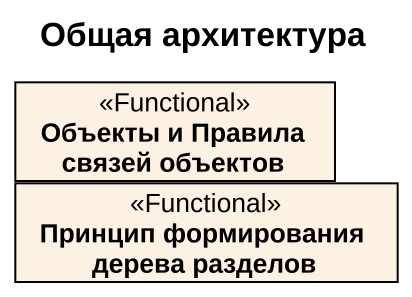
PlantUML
@startuml
title Общая архитектура
hide circle
hide empty members
class "Объекты и Правила связей объектов" as Объекты_и_Правила_связей <<Functional>>
class "Принцип формирования дерева разделов" as Принцип_формирования_дерева <<Functional>>
@enduml
